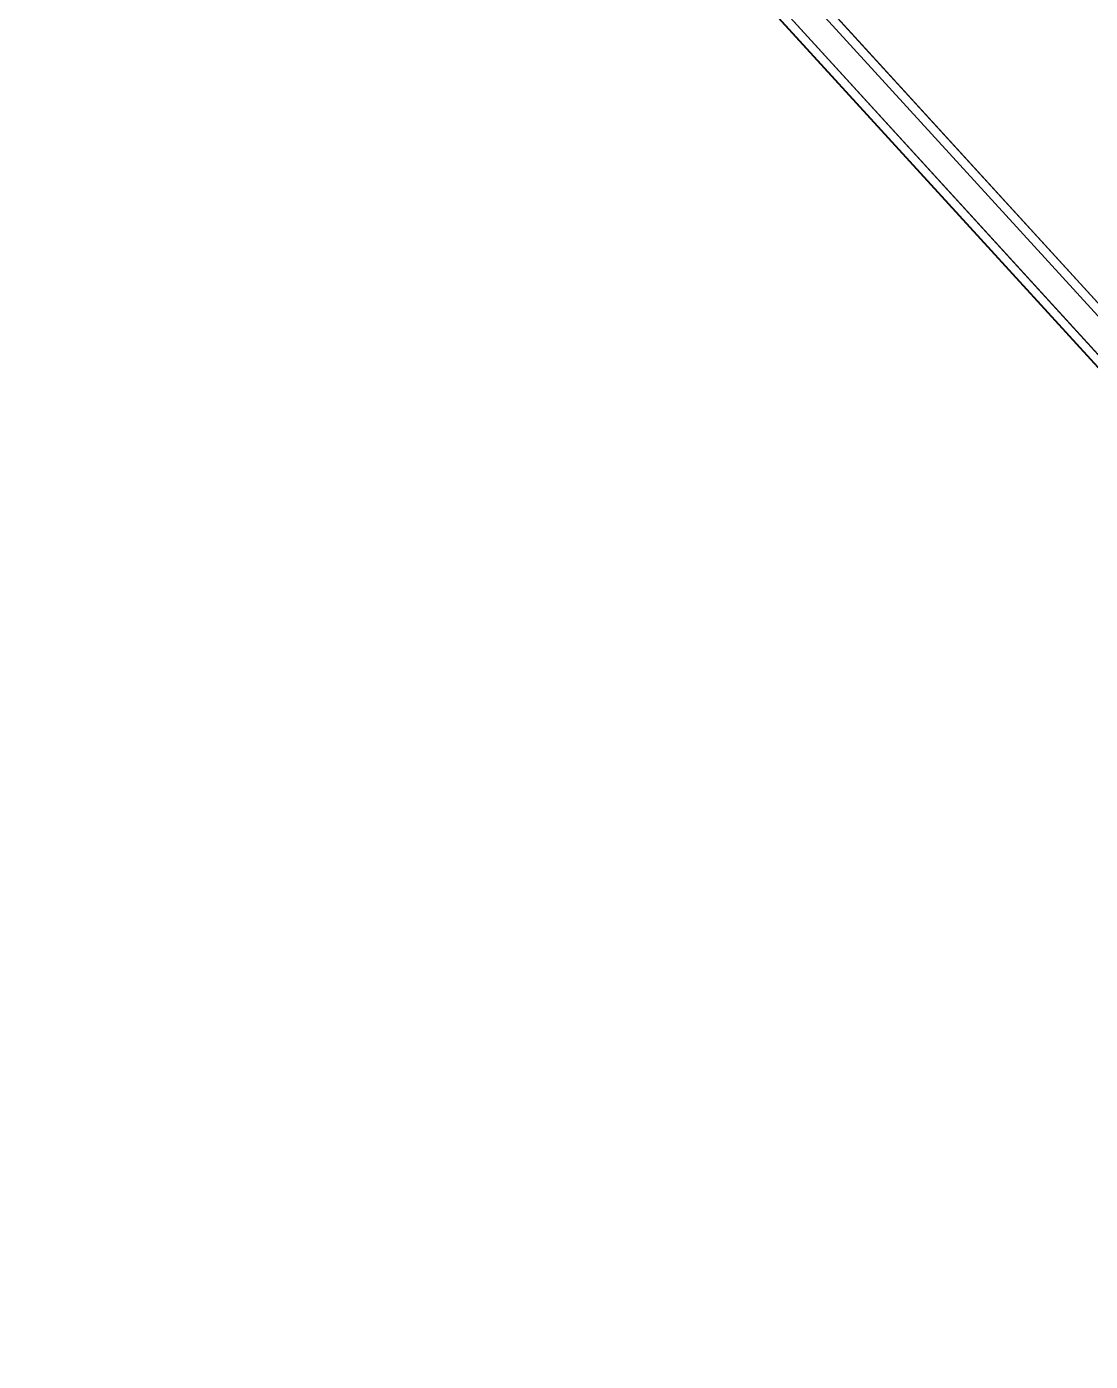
# Model space of a CAD drawing. Header units: millimetres. Extents: x -71377 to 516042, y -145869 to 441446.
# Drawn here: x 215250 to 215495.6, y 145352.6 to 145660.7 of the extents above; entities that cross this region are included whole.
import ezdxf

# ---------------------------------------------------------------- set-up
doc = ezdxf.new("R2010")
doc.units = ezdxf.units.MM
doc.header["$LTSCALE"] = 1000
doc.linetypes.add('IMPORT-DASHEDX2 _4_', pattern=[152.4, 101.6, -50.8])
for name, color, linetype, lineweight in [('05', 5, 'IMPORT-DASHEDX2 _4_', 5), ('06', 6, 'Continuous', 5), ('조경라인_dwg', 8, 'Continuous', 5)]:
    doc.layers.add(name, color=color, linetype=linetype, lineweight=lineweight)

# ---------------------------------------------------------------- blocks, each defined once
blk = doc.blocks.new('조경라인_dwg-6847807-지반층 배치도')
at = {"layer": '05', "flags": 128}
for points in [[(215289.73, 145809.32), (215802.75, 145247.46), (215802.89, 145247.36), (215803.08, 145247.32), (215803.31, 145247.34), (215803.58, 145247.41), (215803.88, 145247.54), (215804.19, 145247.71), (215804.5, 145247.93), (215804.8, 145248.18), (215290.9, 145811.15), (215804.83, 145248.29), (215804.53, 145248.04), (215804.22, 145247.82), (215803.91, 145247.65), (215803.62, 145247.52), (215803.35, 145247.45), (215803.11, 145247.43), (215802.92, 145247.48), (215802.78, 145247.57), (215289.76, 145809.44)], [(215308.41, 145800.87), (215796.98, 145265.64), (215797.26, 145265.91), (215797.51, 145266.2), (215797.71, 145266.49), (215797.87, 145266.77), (215797.97, 145267.03), (215798.01, 145267.25), (215797.99, 145267.45), (215797.91, 145267.59), (215310.2, 145801.88), (215797.94, 145267.7), (215798.02, 145267.56), (215798.04, 145267.37), (215798, 145267.14), (215797.9, 145266.88), (215797.74, 145266.6), (215797.54, 145266.31), (215797.29, 145266.02), (215797.02, 145265.75), (215308.38, 145800.76)]]:
    blk.add_lwpolyline(points, dxfattribs=at)
at = {"layer": '06'}
blk.add_arc((218452.96, 158869.53), 14800, 242.459078, 274.352965, dxfattribs=at)

msp = doc.modelspace()

# ---------------------------------------------------------------- block references
at = {"layer": '조경라인_dwg', "rotation": 8.537736462515947e-07}
msp.add_blockref('조경라인_dwg-6847807-지반층 배치도', (0, 0), dxfattribs=at)

doc.saveas('drawing.dxf')
